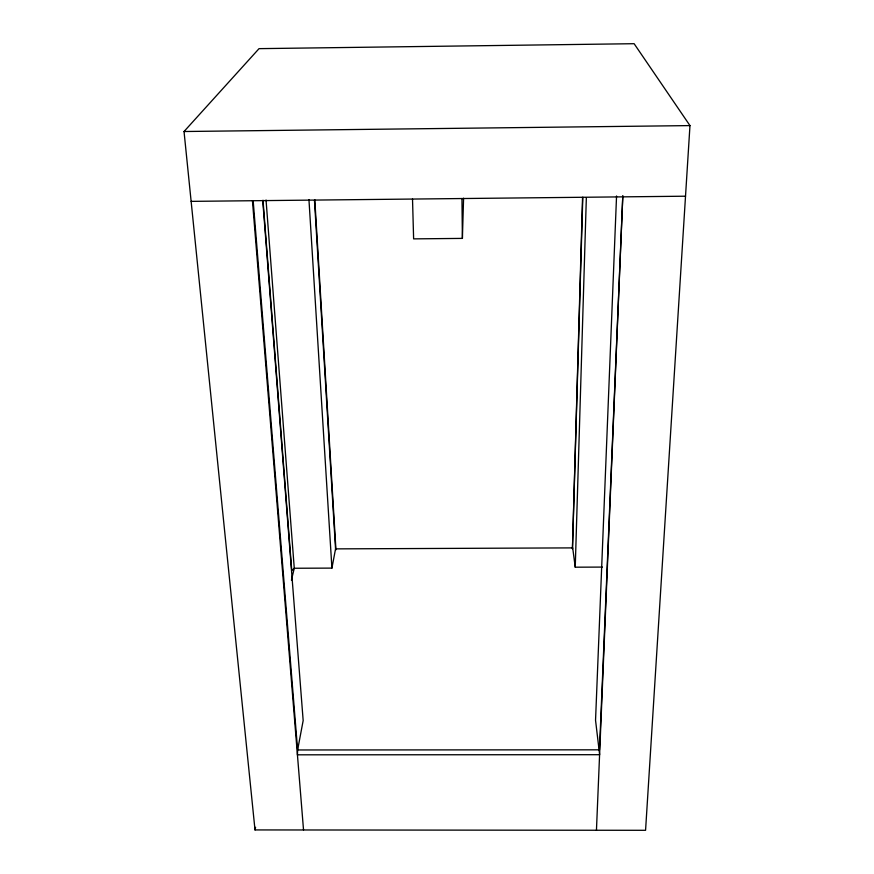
<?xml version="1.0" encoding="UTF-8"?>
<svg xmlns="http://www.w3.org/2000/svg" width="874" height="874" viewBox="0 0 874 874"><rect width="100%" height="100%" fill="white"/><g stroke="black" fill="none" stroke-linecap="round" stroke-linejoin="round"><path stroke-width="1.31" d="M412.517 199.053L413.621 238.875L462.401 238.394L463.581 198.19M582.554 197.633L572.448 548.828L582.805 197.142M602.426 567.084L575.245 567.193L586.345 197.732M616.552 195.973L595.544 720.263L599.64 754.699L297.433 754.819L297.619 749.968L253.187 200.987M596.45 830.256L622.812 195.754L599.466 749.826L297.619 749.968L303.169 720.569L262.79 201.129M689.968 125.594L645.569 830.3L255.011 829.929L184.032 131.515L259.032 48.649L634.12 43.7L689.968 125.594L184.032 131.515M262.998 200.255L291.752 570.58L294.265 568.253L331.923 568.111L335.55 548.872L314.465 200.299M255.011 829.929L255.579 827.274M291.424 580.172L294.265 568.253L266.046 200.037M191.133 201.37L685.522 196.202M335.55 548.872L572.689 547.889L575.245 567.193M252.444 200.736L303.529 829.972M308.948 199.578L331.923 568.111M314.804 199.72L335.944 549.801M461.953 198.54L462.401 238.394"/></g></svg>
